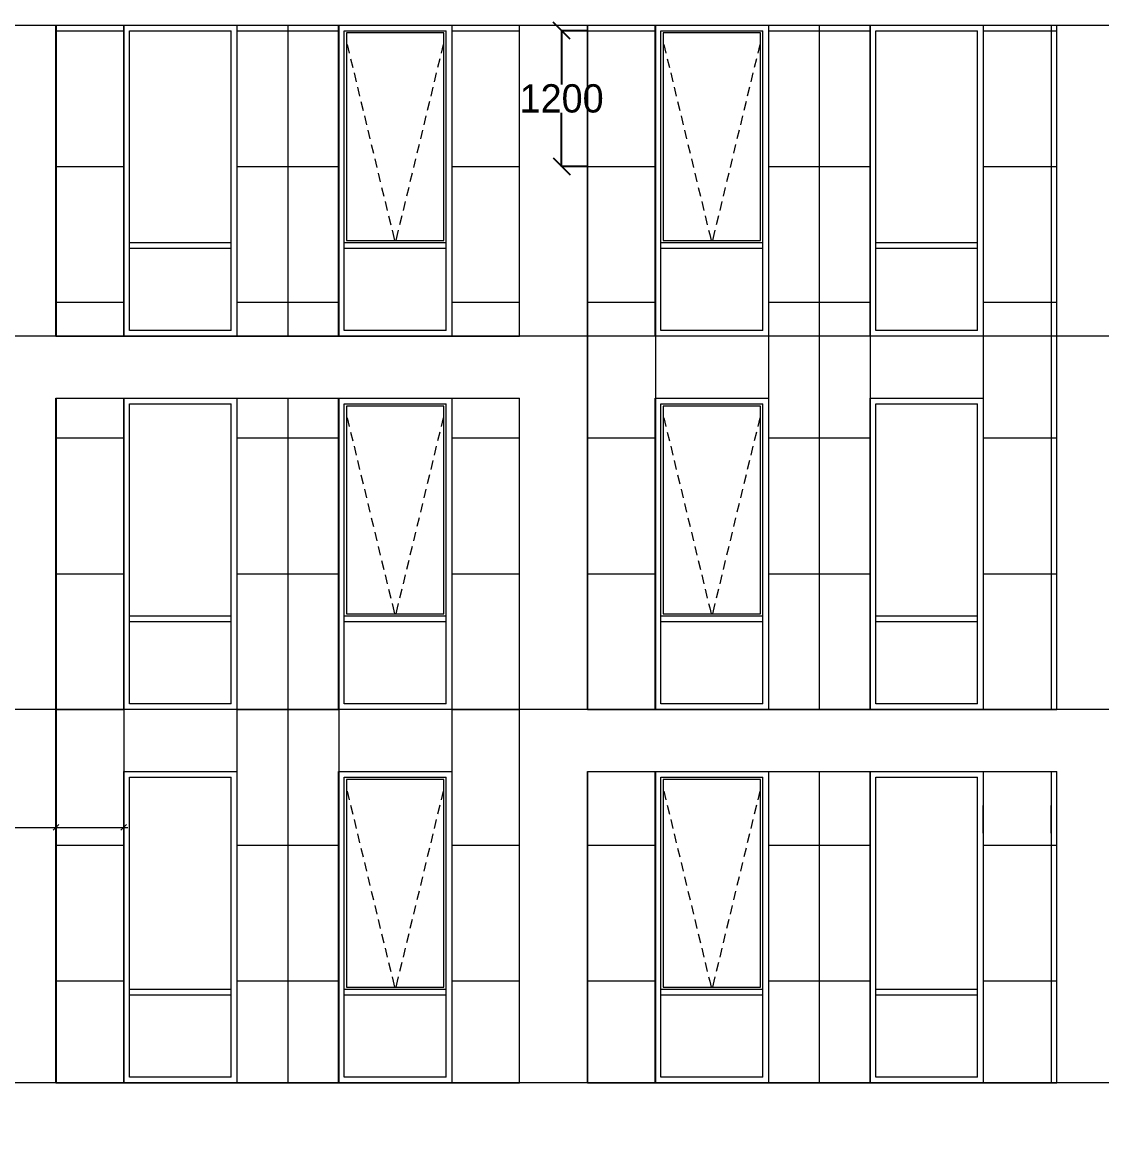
# Model space of a CAD drawing. Header units: millimetres. Extents: x 1499747 to 4230374, y -28481 to 441852.
# Drawn here: x 2516230 to 2525777, y 311170 to 320987 of the extents above; entities that cross this region are included whole.
import ezdxf
from ezdxf.xclip import XClip

# ---------------------------------------------------------------- set-up
doc = ezdxf.new("R2010")
doc.units = ezdxf.units.MM
doc.header["$MEASUREMENT"] = 0
doc.header["$XCLIPFRAME"] = 0
doc.layers.add('0_ANNOT_Dimensions', color=7, linetype='Continuous')
for name, color, linetype, lineweight in [('1 Фасад_42_Витражные окна_Ном._пера__1_Ном._пера__7', 7, 'Continuous', 18), ('1 Фасад_42_Витражные окна_Ном._пера__92_Ном._пера__233', 233, 'Continuous', 18), ('1 Фасад_42_Выступы_Ном._пера__1_Ном._пера__7', 7, 'Continuous', 18), ('1 Фасад_42_Отделка керамика_Ном._пера__1_Ном._пера__7', 7, 'Continuous', 18), ('1 Фасад_42_Сетка кладки_Ном._пера__20_Ном._пера__1', 1, 'Continuous', 18), ('1 Фасад_42_Сетка кладки_Ном._пера__5_Ном._пера__5', 5, 'Continuous', 18), ('1 Фасад_42_Сетка кладки_Ном._пера__62_Ном._пера__253', 252, 'Continuous', 18), ('Кабель 2х6 mm', 150, 'Continuous', 30)]:
    doc.layers.add(name, color=color, linetype=linetype, lineweight=lineweight)
doc.dimstyles.get("Standard").update_dxf_attribs({"dimtxt": 0.18, "dimasz": 0.18, "dimexe": 0.18, "dimexo": 0.0625, "dimgap": 0.09, "dimtad": 0, "dimtih": 1, "dimtoh": 1, "dimdec": 4, "dimzin": 0, "dimdsep": 46, "dimtxsty": 'Standard', "dimcen": 0.09, "dimadec": 0, "dimazin": 0, "dimtfac": 1, "dimtdec": 4, "dimtofl": 0, "dimtmove": 0, "dimatfit": 3, "dimfxl": 1, "dimtolj": 1, "dimtzin": 0, "dimarcsym": 0})

# ---------------------------------------------------------------- blocks, each defined once
blk = doc.blocks.new('Чертеж_5_42', base_point=(1557140.5, 9891.3))
at = {"layer": '1 Фасад_42_Витражные окна_Ном._пера__1_Ном._пера__7', "color": 252, "linetype": 'Continuous', "true_color": 0x939598}
for p, q in [((1510990, 45591.3), (1510990, 45891.3)), ((1510990, 45891.3), (1511440, 45891.3)), ((1511440, 45891.3), (1511890, 45891.3)), ((1511890, 45591.3), (1511890, 45891.3)), ((1512890.2, 45591.3), (1512890.2, 45891.3)), ((1512890.2, 45891.3), (1513340.2, 45891.3)), ((1512910.2, 45871.3), (1512910.2, 44036.3)), ((1513770.2, 45871.3), (1512910.2, 45871.3)), ((1513340.2, 45891.3), (1513790.2, 45891.3)), ((1513770.2, 44036.3), (1513770.2, 45871.3)), ((1513790.2, 45591.3), (1513790.2, 45891.3)), ((1515690.2, 45591.3), (1515690.2, 45891.3)), ((1515690.2, 45891.3), (1516140.2, 45891.3)), ((1515710.2, 45871.3), (1515710.2, 44036.3)), ((1516570.2, 45871.3), (1515710.2, 45871.3)), ((1516140.2, 45891.3), (1516590.2, 45891.3)), ((1516570.2, 44036.3), (1516570.2, 45871.3)), ((1516590.2, 45591.3), (1516590.2, 45891.3)), ((1517590.5, 45591.3), (1517590.5, 45891.3)), ((1517590.5, 45891.3), (1518040.5, 45891.3)), ((1518040.5, 45891.3), (1518490.5, 45891.3)), ((1518490.5, 45591.3), (1518490.5, 45891.3)), ((1510990, 44191.3), (1510990, 45591.3)), ((1511890, 44191.3), (1511890, 45591.3)), ((1512890.2, 44191.3), (1512890.2, 45591.3)), ((1513790.2, 44191.3), (1513790.2, 45591.3)), ((1515690.2, 44191.3), (1515690.2, 45591.3)), ((1516590.2, 44191.3), (1516590.2, 45591.3)), ((1517590.5, 44191.3), (1517590.5, 45591.3)), ((1518490.5, 44191.3), (1518490.5, 45591.3)), ((1510990, 44016.3), (1510990, 44191.3)), ((1511890, 44016.3), (1511890, 44191.3)), ((1512890.2, 44016.3), (1512890.2, 44191.3)), ((1513790.2, 44016.3), (1513790.2, 44191.3)), ((1515690.2, 44016.3), (1515690.2, 44191.3)), ((1516590.2, 44016.3), (1516590.2, 44191.3)), ((1517590.5, 44016.3), (1517590.5, 44191.3)), ((1518490.5, 44016.3), (1518490.5, 44191.3)), ((1510990, 43991.3), (1510990, 44016.3)), ((1511440, 44016.3), (1510990, 44016.3)), ((1510990, 43966.3), (1510990, 43991.3)), ((1511890, 44016.3), (1511440, 44016.3)), ((1511890, 43991.3), (1511890, 44016.3)), ((1511890, 43966.3), (1511890, 43991.3)), ((1512890.2, 43991.3), (1512890.2, 44016.3)), ((1513340.2, 44016.3), (1512890.2, 44016.3)), ((1512890.2, 43966.3), (1512890.2, 43991.3)), ((1512910.2, 44036.3), (1513770.2, 44036.3)), ((1513790.2, 44016.3), (1513340.2, 44016.3)), ((1513790.2, 43991.3), (1513790.2, 44016.3)), ((1513790.2, 43966.3), (1513790.2, 43991.3)), ((1515690.2, 43991.3), (1515690.2, 44016.3)), ((1516140.2, 44016.3), (1515690.2, 44016.3)), ((1515690.2, 43966.3), (1515690.2, 43991.3)), ((1515710.2, 44036.3), (1516570.2, 44036.3)), ((1516590.2, 44016.3), (1516140.2, 44016.3)), ((1516590.2, 43991.3), (1516590.2, 44016.3)), ((1516590.2, 43966.3), (1516590.2, 43991.3)), ((1517590.5, 43991.3), (1517590.5, 44016.3)), ((1518040.5, 44016.3), (1517590.5, 44016.3)), ((1517590.5, 43966.3), (1517590.5, 43991.3)), ((1518490.5, 44016.3), (1518040.5, 44016.3)), ((1518490.5, 43991.3), (1518490.5, 44016.3)), ((1518490.5, 43966.3), (1518490.5, 43991.3)), ((1510990, 43241.3), (1510990, 43966.3)), ((1511440, 43966.3), (1510990, 43966.3)), ((1511890, 43966.3), (1511440, 43966.3)), ((1511890, 43241.3), (1511890, 43966.3)), ((1512890.2, 43241.3), (1512890.2, 43966.3)), ((1513340.2, 43966.3), (1512890.2, 43966.3)), ((1513790.2, 43966.3), (1513340.2, 43966.3)), ((1513790.2, 43241.3), (1513790.2, 43966.3)), ((1515690.2, 43241.3), (1515690.2, 43966.3)), ((1516140.2, 43966.3), (1515690.2, 43966.3)), ((1516590.2, 43966.3), (1516140.2, 43966.3)), ((1516590.2, 43241.3), (1516590.2, 43966.3)), ((1517590.5, 43241.3), (1517590.5, 43966.3)), ((1518040.5, 43966.3), (1517590.5, 43966.3)), ((1518490.5, 43966.3), (1518040.5, 43966.3)), ((1518490.5, 43241.3), (1518490.5, 43966.3)), ((1511440, 43241.3), (1510990, 43241.3)), ((1511890, 43241.3), (1511440, 43241.3)), ((1513340.2, 43241.3), (1512890.2, 43241.3)), ((1513790.2, 43241.3), (1513340.2, 43241.3)), ((1516140.2, 43241.3), (1515690.2, 43241.3)), ((1516590.2, 43241.3), (1516140.2, 43241.3)), ((1518040.5, 43241.3), (1517590.5, 43241.3)), ((1518490.5, 43241.3), (1518040.5, 43241.3)), ((1510990, 42291.3), (1510990, 42591.3)), ((1510990, 42591.3), (1511440, 42591.3)), ((1511440, 42591.3), (1511890, 42591.3)), ((1511890, 42291.3), (1511890, 42591.3)), ((1512890.2, 42291.3), (1512890.2, 42591.3)), ((1512890.2, 42591.3), (1513340.2, 42591.3)), ((1512910.2, 42571.3), (1512910.2, 40736.3)), ((1513770.2, 42571.3), (1512910.2, 42571.3)), ((1513340.2, 42591.3), (1513790.2, 42591.3)), ((1513770.2, 40736.3), (1513770.2, 42571.3)), ((1513790.2, 42291.3), (1513790.2, 42591.3)), ((1515690.2, 42291.3), (1515690.2, 42591.3)), ((1515690.2, 42591.3), (1516140.2, 42591.3)), ((1515710.2, 42571.3), (1515710.2, 40736.3)), ((1516570.2, 42571.3), (1515710.2, 42571.3)), ((1516140.2, 42591.3), (1516590.2, 42591.3)), ((1516570.2, 40736.3), (1516570.2, 42571.3)), ((1516590.2, 42291.3), (1516590.2, 42591.3)), ((1517590.5, 42291.3), (1517590.5, 42591.3)), ((1517590.5, 42591.3), (1518040.5, 42591.3)), ((1518040.5, 42591.3), (1518490.5, 42591.3)), ((1518490.5, 42291.3), (1518490.5, 42591.3)), ((1510990, 40891.3), (1510990, 42291.3)), ((1511890, 40891.3), (1511890, 42291.3)), ((1512890.2, 40891.3), (1512890.2, 42291.3)), ((1513790.2, 40891.3), (1513790.2, 42291.3)), ((1515690.2, 40891.3), (1515690.2, 42291.3)), ((1516590.2, 40891.3), (1516590.2, 42291.3)), ((1517590.5, 40891.3), (1517590.5, 42291.3)), ((1518490.5, 40891.3), (1518490.5, 42291.3)), ((1510990, 40716.3), (1510990, 40891.3)), ((1511890, 40716.3), (1511890, 40891.3)), ((1512890.2, 40716.3), (1512890.2, 40891.3)), ((1513790.2, 40716.3), (1513790.2, 40891.3)), ((1515690.2, 40716.3), (1515690.2, 40891.3)), ((1516590.2, 40716.3), (1516590.2, 40891.3)), ((1517590.5, 40716.3), (1517590.5, 40891.3)), ((1518490.5, 40716.3), (1518490.5, 40891.3)), ((1510990, 40691.3), (1510990, 40716.3)), ((1511440, 40716.3), (1510990, 40716.3)), ((1510990, 40666.3), (1510990, 40691.3)), ((1510990, 39941.3), (1510990, 40666.3)), ((1511440, 40666.3), (1510990, 40666.3)), ((1511890, 40716.3), (1511440, 40716.3)), ((1511890, 40666.3), (1511440, 40666.3)), ((1511890, 40691.3), (1511890, 40716.3)), ((1511890, 40666.3), (1511890, 40691.3)), ((1511890, 39941.3), (1511890, 40666.3)), ((1512890.2, 40691.3), (1512890.2, 40716.3)), ((1513340.2, 40716.3), (1512890.2, 40716.3)), ((1512890.2, 40666.3), (1512890.2, 40691.3)), ((1512890.2, 39941.3), (1512890.2, 40666.3)), ((1513340.2, 40666.3), (1512890.2, 40666.3)), ((1512910.2, 40736.3), (1513770.2, 40736.3)), ((1513790.2, 40716.3), (1513340.2, 40716.3)), ((1513790.2, 40666.3), (1513340.2, 40666.3)), ((1513790.2, 40691.3), (1513790.2, 40716.3)), ((1513790.2, 40666.3), (1513790.2, 40691.3)), ((1513790.2, 39941.3), (1513790.2, 40666.3)), ((1515690.2, 40691.3), (1515690.2, 40716.3)), ((1516140.2, 40716.3), (1515690.2, 40716.3)), ((1515690.2, 40666.3), (1515690.2, 40691.3)), ((1515690.2, 39941.3), (1515690.2, 40666.3)), ((1516140.2, 40666.3), (1515690.2, 40666.3)), ((1515710.2, 40736.3), (1516570.2, 40736.3)), ((1516590.2, 40716.3), (1516140.2, 40716.3)), ((1516590.2, 40666.3), (1516140.2, 40666.3)), ((1516590.2, 40691.3), (1516590.2, 40716.3)), ((1516590.2, 40666.3), (1516590.2, 40691.3)), ((1516590.2, 39941.3), (1516590.2, 40666.3)), ((1517590.5, 40691.3), (1517590.5, 40716.3)), ((1518040.5, 40716.3), (1517590.5, 40716.3)), ((1517590.5, 40666.3), (1517590.5, 40691.3)), ((1517590.5, 39941.3), (1517590.5, 40666.3)), ((1518040.5, 40666.3), (1517590.5, 40666.3)), ((1518490.5, 40716.3), (1518040.5, 40716.3)), ((1518490.5, 40666.3), (1518040.5, 40666.3)), ((1518490.5, 40691.3), (1518490.5, 40716.3)), ((1518490.5, 40666.3), (1518490.5, 40691.3)), ((1518490.5, 39941.3), (1518490.5, 40666.3)), ((1511440, 39941.3), (1510990, 39941.3)), ((1511890, 39941.3), (1511440, 39941.3)), ((1513340.2, 39941.3), (1512890.2, 39941.3)), ((1513790.2, 39941.3), (1513340.2, 39941.3)), ((1516140.2, 39941.3), (1515690.2, 39941.3)), ((1516590.2, 39941.3), (1516140.2, 39941.3)), ((1518040.5, 39941.3), (1517590.5, 39941.3)), ((1518490.5, 39941.3), (1518040.5, 39941.3)), ((1510990, 38991.3), (1510990, 39291.3)), ((1510990, 39291.3), (1511440, 39291.3)), ((1511440, 39291.3), (1511890, 39291.3)), ((1511890, 38991.3), (1511890, 39291.3)), ((1512890.2, 38991.3), (1512890.2, 39291.3)), ((1512890.2, 39291.3), (1513340.2, 39291.3)), ((1512910.2, 39271.3), (1512910.2, 37436.3)), ((1513770.2, 39271.3), (1512910.2, 39271.3)), ((1513340.2, 39291.3), (1513790.2, 39291.3)), ((1513770.2, 37436.3), (1513770.2, 39271.3)), ((1513790.2, 38991.3), (1513790.2, 39291.3)), ((1515690.2, 38991.3), (1515690.2, 39291.3)), ((1515690.2, 39291.3), (1516140.2, 39291.3)), ((1515710.2, 39271.3), (1515710.2, 37436.3)), ((1516570.2, 39271.3), (1515710.2, 39271.3)), ((1516140.2, 39291.3), (1516590.2, 39291.3)), ((1516570.2, 37436.3), (1516570.2, 39271.3)), ((1516590.2, 38991.3), (1516590.2, 39291.3)), ((1517590.5, 38991.3), (1517590.5, 39291.3)), ((1517590.5, 39291.3), (1518040.5, 39291.3)), ((1518040.5, 39291.3), (1518490.5, 39291.3)), ((1518490.5, 38991.3), (1518490.5, 39291.3)), ((1510990, 37591.3), (1510990, 38991.3)), ((1511890, 37591.3), (1511890, 38991.3)), ((1512890.2, 37591.3), (1512890.2, 38991.3)), ((1513790.2, 37591.3), (1513790.2, 38991.3)), ((1515690.2, 37591.3), (1515690.2, 38991.3)), ((1516590.2, 37591.3), (1516590.2, 38991.3)), ((1517590.5, 37591.3), (1517590.5, 38991.3)), ((1518490.5, 37591.3), (1518490.5, 38991.3)), ((1510990, 37416.3), (1510990, 37591.3)), ((1511890, 37416.3), (1511890, 37591.3)), ((1512890.2, 37416.3), (1512890.2, 37591.3)), ((1513790.2, 37416.3), (1513790.2, 37591.3)), ((1515690.2, 37416.3), (1515690.2, 37591.3)), ((1516590.2, 37416.3), (1516590.2, 37591.3)), ((1517590.5, 37416.3), (1517590.5, 37591.3)), ((1518490.5, 37416.3), (1518490.5, 37591.3)), ((1510990, 37391.3), (1510990, 37416.3)), ((1511440, 37416.3), (1510990, 37416.3)), ((1511890, 37416.3), (1511440, 37416.3)), ((1511890, 37391.3), (1511890, 37416.3)), ((1512890.2, 37391.3), (1512890.2, 37416.3)), ((1513340.2, 37416.3), (1512890.2, 37416.3)), ((1512910.2, 37436.3), (1513770.2, 37436.3)), ((1513790.2, 37416.3), (1513340.2, 37416.3)), ((1513790.2, 37391.3), (1513790.2, 37416.3)), ((1515690.2, 37391.3), (1515690.2, 37416.3)), ((1516140.2, 37416.3), (1515690.2, 37416.3)), ((1515710.2, 37436.3), (1516570.2, 37436.3)), ((1516590.2, 37416.3), (1516140.2, 37416.3)), ((1516590.2, 37391.3), (1516590.2, 37416.3)), ((1517590.5, 37391.3), (1517590.5, 37416.3)), ((1518040.5, 37416.3), (1517590.5, 37416.3)), ((1518490.5, 37416.3), (1518040.5, 37416.3)), ((1518490.5, 37391.3), (1518490.5, 37416.3)), ((1510990, 37366.3), (1510990, 37391.3)), ((1510990, 36641.3), (1510990, 37366.3)), ((1511440, 37366.3), (1510990, 37366.3)), ((1511890, 37366.3), (1511440, 37366.3)), ((1511890, 37366.3), (1511890, 37391.3)), ((1511890, 36641.3), (1511890, 37366.3)), ((1512890.2, 37366.3), (1512890.2, 37391.3)), ((1512890.2, 36641.3), (1512890.2, 37366.3)), ((1513340.2, 37366.3), (1512890.2, 37366.3)), ((1513790.2, 37366.3), (1513340.2, 37366.3)), ((1513790.2, 37366.3), (1513790.2, 37391.3)), ((1513790.2, 36641.3), (1513790.2, 37366.3)), ((1515690.2, 37366.3), (1515690.2, 37391.3)), ((1515690.2, 36641.3), (1515690.2, 37366.3)), ((1516140.2, 37366.3), (1515690.2, 37366.3)), ((1516590.2, 37366.3), (1516140.2, 37366.3)), ((1516590.2, 37366.3), (1516590.2, 37391.3)), ((1516590.2, 36641.3), (1516590.2, 37366.3)), ((1517590.5, 37366.3), (1517590.5, 37391.3)), ((1517590.5, 36641.3), (1517590.5, 37366.3)), ((1518040.5, 37366.3), (1517590.5, 37366.3)), ((1518490.5, 37366.3), (1518040.5, 37366.3)), ((1518490.5, 37366.3), (1518490.5, 37391.3)), ((1518490.5, 36641.3), (1518490.5, 37366.3)), ((1511440, 36641.3), (1510990, 36641.3)), ((1511890, 36641.3), (1511440, 36641.3)), ((1513340.2, 36641.3), (1512890.2, 36641.3)), ((1513790.2, 36641.3), (1513340.2, 36641.3)), ((1516140.2, 36641.3), (1515690.2, 36641.3)), ((1516590.2, 36641.3), (1516140.2, 36641.3)), ((1518040.5, 36641.3), (1517590.5, 36641.3)), ((1518490.5, 36641.3), (1518040.5, 36641.3))]:
    blk.add_line(p, q, dxfattribs=at)
at = {"layer": '1 Фасад_42_Витражные окна_Ном._пера__92_Ном._пера__233', "color": 252, "linetype": 'Continuous', "true_color": 0x939598}
for p, q in [((1512915.7, 45769.9), (1512934.5, 45692.1)), ((1513764.7, 45769.9), (1513746, 45692.1)), ((1515715.7, 45769.9), (1515734.4, 45692.1)), ((1516564.7, 45769.9), (1516545.9, 45692.1)), ((1512946.2, 45643.5), (1512965, 45565.8)), ((1513734.2, 45643.5), (1513715.5, 45565.8)), ((1515746.2, 45643.5), (1515764.9, 45565.8)), ((1516534.2, 45643.5), (1516515.4, 45565.8)), ((1512976.8, 45517.2), (1512995.5, 45439.4)), ((1513703.7, 45517.2), (1513685, 45439.4)), ((1515776.7, 45517.2), (1515795.4, 45439.4)), ((1516503.7, 45517.2), (1516484.9, 45439.4)), ((1513007.3, 45390.8), (1513026, 45313)), ((1513673.2, 45390.8), (1513654.5, 45313)), ((1515807.2, 45390.8), (1515826, 45313)), ((1516473.2, 45390.8), (1516454.4, 45313)), ((1513037.8, 45264.4), (1513056.5, 45186.7)), ((1513642.7, 45264.4), (1513624, 45186.7)), ((1515837.7, 45264.4), (1515856.5, 45186.7)), ((1516442.7, 45264.4), (1516423.9, 45186.7)), ((1513068.3, 45138), (1513087, 45060.3)), ((1513612.2, 45138), (1513593.5, 45060.3)), ((1515868.2, 45138), (1515887, 45060.3)), ((1516412.1, 45138), (1516393.4, 45060.3)), ((1513098.8, 45011.7), (1513117.5, 44933.9)), ((1513581.7, 45011.7), (1513562.9, 44933.9)), ((1515898.7, 45011.7), (1515917.5, 44933.9)), ((1516381.6, 45011.7), (1516362.9, 44933.9)), ((1513129.3, 44885.3), (1513148, 44807.5)), ((1513551.2, 44885.3), (1513532.4, 44807.5)), ((1515929.2, 44885.3), (1515948, 44807.5)), ((1516351.1, 44885.3), (1516332.4, 44807.5)), ((1513159.8, 44758.9), (1513178.5, 44681.2)), ((1513520.7, 44758.9), (1513501.9, 44681.2)), ((1515959.7, 44758.9), (1515978.5, 44681.2)), ((1516320.6, 44758.9), (1516301.9, 44681.2)), ((1513190.3, 44632.6), (1513209, 44554.8)), ((1513490.2, 44632.6), (1513471.4, 44554.8)), ((1515990.2, 44632.6), (1516009, 44554.8)), ((1516290.1, 44632.6), (1516271.4, 44554.8)), ((1513220.8, 44506.2), (1513239.6, 44428.4)), ((1513459.7, 44506.2), (1513440.9, 44428.4)), ((1516020.7, 44506.2), (1516039.5, 44428.4)), ((1516259.6, 44506.2), (1516240.9, 44428.4)), ((1513251.3, 44379.8), (1513270.1, 44302.1)), ((1513429.2, 44379.8), (1513410.4, 44302.1)), ((1516051.2, 44379.8), (1516070, 44302.1)), ((1516229.1, 44379.8), (1516210.4, 44302.1)), ((1513281.8, 44253.5), (1513300.6, 44175.7)), ((1513398.7, 44253.5), (1513379.9, 44175.7)), ((1516081.7, 44253.5), (1516100.5, 44175.7)), ((1516198.6, 44253.5), (1516179.9, 44175.7)), ((1513312.3, 44127.1), (1513321.5, 44089)), ((1513321.5, 44089), (1513334.2, 44036.3)), ((1513359, 44089), (1513346.3, 44036.3)), ((1513368.2, 44127.1), (1513359, 44089)), ((1516112.2, 44127.1), (1516121.4, 44089)), ((1516121.4, 44089), (1516134.1, 44036.3)), ((1516158.9, 44089), (1516146.2, 44036.3)), ((1516168.1, 44127.1), (1516158.9, 44089)), ((1512915.7, 42469.9), (1512934.5, 42392.1)), ((1513764.7, 42469.9), (1513746, 42392.1)), ((1515715.7, 42469.9), (1515734.4, 42392.1)), ((1516564.7, 42469.9), (1516545.9, 42392.1)), ((1512946.2, 42343.5), (1512965, 42265.8)), ((1513734.2, 42343.5), (1513715.5, 42265.8)), ((1515746.2, 42343.5), (1515764.9, 42265.8)), ((1516534.2, 42343.5), (1516515.4, 42265.8)), ((1512976.8, 42217.2), (1512995.5, 42139.4)), ((1513703.7, 42217.2), (1513685, 42139.4)), ((1515776.7, 42217.2), (1515795.4, 42139.4)), ((1516503.7, 42217.2), (1516484.9, 42139.4)), ((1513007.3, 42090.8), (1513026, 42013)), ((1513673.2, 42090.8), (1513654.5, 42013)), ((1515807.2, 42090.8), (1515826, 42013)), ((1516473.2, 42090.8), (1516454.4, 42013)), ((1513037.8, 41964.4), (1513056.5, 41886.7)), ((1513642.7, 41964.4), (1513624, 41886.7)), ((1515837.7, 41964.4), (1515856.5, 41886.7)), ((1516442.7, 41964.4), (1516423.9, 41886.7)), ((1513068.3, 41838), (1513087, 41760.3)), ((1513612.2, 41838), (1513593.5, 41760.3)), ((1515868.2, 41838), (1515887, 41760.3)), ((1516412.1, 41838), (1516393.4, 41760.3)), ((1513098.8, 41711.7), (1513117.5, 41633.9)), ((1513581.7, 41711.7), (1513562.9, 41633.9)), ((1515898.7, 41711.7), (1515917.5, 41633.9)), ((1516381.6, 41711.7), (1516362.9, 41633.9)), ((1513129.3, 41585.3), (1513148, 41507.5)), ((1513551.2, 41585.3), (1513532.4, 41507.5)), ((1515929.2, 41585.3), (1515948, 41507.5)), ((1516351.1, 41585.3), (1516332.4, 41507.5)), ((1513159.8, 41458.9), (1513178.5, 41381.2)), ((1513520.7, 41458.9), (1513501.9, 41381.2)), ((1515959.7, 41458.9), (1515978.5, 41381.2)), ((1516320.6, 41458.9), (1516301.9, 41381.2)), ((1513190.3, 41332.6), (1513209, 41254.8)), ((1513490.2, 41332.6), (1513471.4, 41254.8)), ((1515990.2, 41332.6), (1516009, 41254.8)), ((1516290.1, 41332.6), (1516271.4, 41254.8)), ((1513220.8, 41206.2), (1513239.6, 41128.4)), ((1513459.7, 41206.2), (1513440.9, 41128.4)), ((1516020.7, 41206.2), (1516039.5, 41128.4)), ((1516259.6, 41206.2), (1516240.9, 41128.4)), ((1513251.3, 41079.8), (1513270.1, 41002.1)), ((1513429.2, 41079.8), (1513410.4, 41002.1)), ((1516051.2, 41079.8), (1516070, 41002.1)), ((1516229.1, 41079.8), (1516210.4, 41002.1)), ((1513281.8, 40953.5), (1513300.6, 40875.7)), ((1513398.7, 40953.5), (1513379.9, 40875.7)), ((1516081.7, 40953.5), (1516100.5, 40875.7)), ((1516198.6, 40953.5), (1516179.9, 40875.7)), ((1513312.3, 40827.1), (1513321.5, 40789)), ((1513321.5, 40789), (1513334.2, 40736.3)), ((1513359, 40789), (1513346.3, 40736.3)), ((1513368.2, 40827.1), (1513359, 40789)), ((1516112.2, 40827.1), (1516121.4, 40789)), ((1516121.4, 40789), (1516134.1, 40736.3)), ((1516158.9, 40789), (1516146.2, 40736.3)), ((1516168.1, 40827.1), (1516158.9, 40789)), ((1512915.7, 39169.9), (1512934.5, 39092.1)), ((1513764.7, 39169.9), (1513746, 39092.1)), ((1515715.7, 39169.9), (1515734.4, 39092.1)), ((1516564.7, 39169.9), (1516545.9, 39092.1)), ((1512946.2, 39043.5), (1512965, 38965.8)), ((1513734.2, 39043.5), (1513715.5, 38965.8)), ((1515746.2, 39043.5), (1515764.9, 38965.8)), ((1516534.2, 39043.5), (1516515.4, 38965.8)), ((1512976.8, 38917.2), (1512995.5, 38839.4)), ((1513703.7, 38917.2), (1513685, 38839.4)), ((1515776.7, 38917.2), (1515795.4, 38839.4)), ((1516503.7, 38917.2), (1516484.9, 38839.4)), ((1513007.3, 38790.8), (1513026, 38713)), ((1513673.2, 38790.8), (1513654.5, 38713)), ((1515807.2, 38790.8), (1515826, 38713)), ((1516473.2, 38790.8), (1516454.4, 38713)), ((1513037.8, 38664.4), (1513056.5, 38586.7)), ((1513642.7, 38664.4), (1513624, 38586.7)), ((1515837.7, 38664.4), (1515856.5, 38586.7)), ((1516442.7, 38664.4), (1516423.9, 38586.7)), ((1513068.3, 38538), (1513087, 38460.3)), ((1513612.2, 38538), (1513593.5, 38460.3)), ((1515868.2, 38538), (1515887, 38460.3)), ((1516412.1, 38538), (1516393.4, 38460.3)), ((1513098.8, 38411.7), (1513117.5, 38333.9)), ((1513581.7, 38411.7), (1513562.9, 38333.9)), ((1515898.7, 38411.7), (1515917.5, 38333.9)), ((1516381.6, 38411.7), (1516362.9, 38333.9)), ((1513129.3, 38285.3), (1513148, 38207.5)), ((1513551.2, 38285.3), (1513532.4, 38207.5)), ((1515929.2, 38285.3), (1515948, 38207.5)), ((1516351.1, 38285.3), (1516332.4, 38207.5)), ((1513159.8, 38158.9), (1513178.5, 38081.2)), ((1513520.7, 38158.9), (1513501.9, 38081.2)), ((1515959.7, 38158.9), (1515978.5, 38081.2)), ((1516320.6, 38158.9), (1516301.9, 38081.2)), ((1513190.3, 38032.6), (1513209, 37954.8)), ((1513490.2, 38032.6), (1513471.4, 37954.8)), ((1515990.2, 38032.6), (1516009, 37954.8)), ((1516290.1, 38032.6), (1516271.4, 37954.8)), ((1513220.8, 37906.2), (1513239.6, 37828.4)), ((1513459.7, 37906.2), (1513440.9, 37828.4)), ((1516020.7, 37906.2), (1516039.5, 37828.4)), ((1516259.6, 37906.2), (1516240.9, 37828.4)), ((1513251.3, 37779.8), (1513270.1, 37702.1)), ((1513429.2, 37779.8), (1513410.4, 37702.1)), ((1516051.2, 37779.8), (1516070, 37702.1)), ((1516229.1, 37779.8), (1516210.4, 37702.1)), ((1513281.8, 37653.5), (1513300.6, 37575.7)), ((1513398.7, 37653.5), (1513379.9, 37575.7)), ((1516081.7, 37653.5), (1516100.5, 37575.7)), ((1516198.6, 37653.5), (1516179.9, 37575.7)), ((1513312.3, 37527.1), (1513321.5, 37489)), ((1513368.2, 37527.1), (1513359, 37489)), ((1516112.2, 37527.1), (1516121.4, 37489)), ((1516168.1, 37527.1), (1516158.9, 37489)), ((1513321.5, 37489), (1513334.2, 37436.3)), ((1513359, 37489), (1513346.3, 37436.3)), ((1516121.4, 37489), (1516134.1, 37436.3)), ((1516158.9, 37489), (1516146.2, 37436.3))]:
    blk.add_line(p, q, dxfattribs=at)
at = {"layer": '1 Фасад_42_Выступы_Ном._пера__1_Ном._пера__7', "color": 252, "linetype": 'Continuous', "true_color": 0x939598}
for p, q in [((1510340.8, 45941.3), (1514440.6, 45941.3)), ((1510340.8, 43191.3), (1510340.8, 45941.3)), ((1514440.6, 43191.3), (1514440.6, 45941.3)), ((1515040.6, 39891.3), (1515040.6, 45941.3)), ((1515040.6, 45941.3), (1519189.9, 45941.3)), ((1519189.9, 39891.3), (1519189.9, 45941.3)), ((1510340.8, 43191.3), (1514440.6, 43191.3)), ((1510340.8, 36591.3), (1510340.8, 42641.3)), ((1510340.8, 42641.3), (1514440.6, 42641.3)), ((1514440.6, 36591.3), (1514440.6, 42641.3)), ((1515040.6, 39891.3), (1519189.9, 39891.3)), ((1515040.6, 36591.3), (1515040.6, 39341.3)), ((1515040.6, 39341.3), (1519189.9, 39341.3)), ((1519189.9, 36591.3), (1519189.9, 39341.3)), ((1510340.8, 36591.3), (1514440.6, 36591.3)), ((1515040.6, 36591.3), (1519189.9, 36591.3))]:
    blk.add_line(p, q, dxfattribs=at)
at = {"layer": '1 Фасад_42_Отделка керамика_Ном._пера__1_Ном._пера__7', "color": 252, "linetype": 'Continuous', "true_color": 0x939598}
for p, q in [((1510940, 43191.3), (1510940, 45941.3)), ((1511940, 45941.3), (1511940, 43191.3)), ((1512840.2, 43191.3), (1512840.2, 45941.3)), ((1515640.2, 43191.3), (1515640.2, 45941.3)), ((1516640.2, 45941.3), (1516640.2, 43191.3)), ((1517540.5, 43191.3), (1517540.5, 45941.3)), ((1518540.5, 45941.3), (1518540.5, 43191.3)), ((1516640.2, 43191.3), (1515640.2, 43191.3)), ((1518540.5, 43191.3), (1517540.5, 43191.3)), ((1510940, 39891.3), (1510940, 42641.3)), ((1511940, 42641.3), (1511940, 39891.3)), ((1512840.2, 39891.3), (1512840.2, 42641.3)), ((1515640.2, 39891.3), (1515640.2, 42641.3)), ((1515640.2, 42641.3), (1516640.2, 42641.3)), ((1516640.2, 42641.3), (1516640.2, 39891.3)), ((1517540.5, 39891.3), (1517540.5, 42641.3)), ((1517540.5, 42641.3), (1518540.5, 42641.3)), ((1518540.5, 42641.3), (1518540.5, 39891.3)), ((1511940, 39891.3), (1510940, 39891.3)), ((1513840.2, 39891.3), (1512840.2, 39891.3)), ((1510940, 36591.3), (1510940, 39341.3)), ((1510940, 39341.3), (1511940, 39341.3)), ((1511940, 39341.3), (1511940, 36591.3)), ((1512840.2, 36591.3), (1512840.2, 39341.3)), ((1512840.2, 39341.3), (1513840.2, 39341.3)), ((1515640.2, 36591.3), (1515640.2, 39341.3)), ((1516640.2, 39341.3), (1516640.2, 36591.3)), ((1517540.5, 36591.3), (1517540.5, 39341.3)), ((1518540.5, 39341.3), (1518540.5, 36591.3))]:
    blk.add_line(p, q, dxfattribs=at)
at = {"layer": '1 Фасад_42_Сетка кладки_Ном._пера__20_Ном._пера__1', "color": 252, "linetype": 'Continuous', "true_color": 0x939598}
for p, q in [((1510341.1, 38800.8), (1510341.1, 39013.5)), ((1510341.1, 38800.8), (1510341.1, 39013.5)), ((1510940, 38800.8), (1510940, 39041.3)), ((1518540.5, 38797.8), (1518540.5, 39041.3)), ((1519141.1, 38797.8), (1519141.1, 39041.3)), ((1519141.1, 38797.8), (1519141.1, 39041.3)), ((1519189.9, 38797.8), (1519189.9, 39041.3)), ((1519189.9, 38797.8), (1519189.9, 39041.3)), ((1509740.8, 38847.7), (1510341.1, 38847.7)), ((1510366.1, 38872.7), (1510316.1, 38822.7)), ((1510366.1, 38872.7), (1510316.1, 38822.7)), ((1510341.1, 38847.7), (1510940, 38847.7)), ((1510915, 38822.7), (1510965, 38872.7)), ((1510940, 38847.7), (1510977.5, 38847.7))]:
    blk.add_line(p, q, dxfattribs=at)
at = {"layer": '1 Фасад_42_Сетка кладки_Ном._пера__5_Ном._пера__5', "color": 252, "linetype": 'Continuous', "true_color": 0x939598}
for p, q in [((1529845, 43191.3), (1498778.5, 43191.3)), ((1529845, 43191.3), (1498778.5, 43191.3)), ((1529845, 39891.3), (1498778.5, 39891.3)), ((1529845, 39891.3), (1498778.5, 39891.3)), ((1529845, 36591.3), (1498778.5, 36591.3)), ((1529845, 36591.3), (1498778.5, 36591.3))]:
    blk.add_line(p, q, dxfattribs=at)
at = {"layer": '1 Фасад_42_Сетка кладки_Ном._пера__62_Ном._пера__253', "color": 252, "linetype": 'Continuous', "true_color": 0x939598}
for p, q in [((1510340.8, 45890.8), (1510940, 45890.8)), ((1510341.1, 45941.3), (1510341.1, 43191.3)), ((1510940, 45890.8), (1510941.1, 45890.8)), ((1510941.1, 45941.3), (1510941.1, 43191.3)), ((1511940.5, 45941.3), (1511940.5, 43191.3)), ((1511940.5, 45891), (1512840.2, 45891)), ((1512390.6, 45941.3), (1512390.6, 43191.3)), ((1512840.8, 45941.3), (1512840.8, 43191.3)), ((1513840.2, 45941.3), (1513840.2, 43191.3)), ((1513840.2, 45891), (1514440.6, 45891)), ((1515040.6, 45891), (1515640.2, 45891)), ((1515040.9, 45941.3), (1515040.9, 39891.3)), ((1515640.9, 45941.3), (1515640.9, 43191.3)), ((1516640.3, 45941.3), (1516640.3, 39891.3)), ((1516640.3, 45891), (1517540, 45891)), ((1517090.8, 45941.3), (1517090.8, 39891.3)), ((1517541.1, 45941.3), (1517541.1, 43191.3)), ((1518540.5, 45941.3), (1518540.5, 43191.3)), ((1518540.5, 45891), (1519189.9, 45891)), ((1519141.1, 45941.3), (1519141.1, 39891.3)), ((1510340.8, 44690.8), (1510940, 44690.8)), ((1510940, 44690.8), (1510941.1, 44690.8)), ((1511940.5, 44691), (1512840.2, 44691)), ((1513840.2, 44691), (1514440.6, 44691)), ((1515040.6, 44691), (1515640.2, 44691)), ((1516640.3, 44691), (1517540, 44691)), ((1518540.5, 44691), (1519189.9, 44691)), ((1510340.8, 43490.8), (1510940, 43490.8)), ((1510940, 43490.8), (1510941.1, 43490.8)), ((1511940.5, 43491), (1512840.2, 43491)), ((1513840.2, 43491), (1514440.6, 43491)), ((1515040.6, 43491), (1515640.2, 43491)), ((1516640.3, 43491), (1517540, 43491)), ((1518540.5, 43491), (1519189.9, 43491)), ((1515640.9, 43191.3), (1515640.9, 42641.3)), ((1517541.1, 43191.3), (1517541.1, 42641.3)), ((1518540.5, 43191.3), (1518540.5, 42641.3)), ((1510341.1, 42641.3), (1510341.1, 36591.3)), ((1510941.1, 42641.3), (1510941.1, 39891.3)), ((1511940.5, 42641.3), (1511940.5, 36591.3)), ((1512390.6, 42641.3), (1512390.6, 36591.3)), ((1512840.8, 42641.3), (1512840.8, 39891.3)), ((1513840.2, 42641.3), (1513840.2, 39891.3)), ((1515640.9, 42641.3), (1515640.9, 39891.3)), ((1517541.1, 42641.3), (1517541.1, 39891.3)), ((1518540.5, 42641.3), (1518540.5, 39891.3)), ((1510340.8, 42290.8), (1510940, 42290.8)), ((1510940, 42290.8), (1510941.1, 42290.8)), ((1511940.5, 42291), (1512840.2, 42291)), ((1513840.2, 42291), (1514440.6, 42291)), ((1515040.6, 42291), (1515640.2, 42291)), ((1516640.3, 42291), (1517540, 42291)), ((1518540.5, 42291), (1519189.9, 42291)), ((1510340.8, 41090.8), (1510940, 41090.8)), ((1510940, 41090.8), (1510941.1, 41090.8)), ((1511940.5, 41091), (1512840.2, 41091)), ((1513840.2, 41091), (1514440.6, 41091)), ((1515040.6, 41091), (1515640.2, 41091)), ((1516640.3, 41091), (1517540, 41091)), ((1518540.5, 41091), (1519189.9, 41091)), ((1510340.8, 39890.8), (1510941.1, 39890.8)), ((1510941.1, 39891.3), (1510941.1, 39341.3)), ((1511940.5, 39891), (1512840.2, 39891)), ((1512840.8, 39891.3), (1512840.8, 39341.3)), ((1513840.2, 39891.3), (1513840.2, 39341.3)), ((1513840.2, 39891), (1514440.6, 39891)), ((1510941.1, 39341.3), (1510941.1, 36591.3)), ((1512840.8, 39341.3), (1512840.8, 36591.3)), ((1513840.2, 39341.3), (1513840.2, 36591.3)), ((1515040.9, 39341.3), (1515040.9, 36591.3)), ((1515640.9, 39341.3), (1515640.9, 36591.3)), ((1516640.3, 39341.3), (1516640.3, 36591.3)), ((1517090.8, 39341.3), (1517090.8, 36591.3)), ((1517541.1, 39341.3), (1517541.1, 36591.3)), ((1518540.5, 39341.3), (1518540.5, 36591.3)), ((1519141.1, 39341.3), (1519141.1, 36591.3)), ((1510340.8, 38690.8), (1510940, 38690.8)), ((1510940, 38690.8), (1510941.1, 38690.8)), ((1511940.5, 38691), (1512840.2, 38691)), ((1513840.2, 38691), (1514440.6, 38691)), ((1515040.6, 38691), (1515640.2, 38691)), ((1516640.3, 38691), (1517540, 38691)), ((1518540.5, 38691), (1519189.9, 38691)), ((1510340.8, 37490.8), (1510940, 37490.8)), ((1510940, 37490.8), (1510941.1, 37490.8)), ((1511940.5, 37491), (1512840.2, 37491)), ((1513840.2, 37491), (1514440.6, 37491)), ((1515040.6, 37491), (1515640.2, 37491)), ((1516640.3, 37491), (1517540, 37491)), ((1518540.5, 37491), (1519189.9, 37491))]:
    blk.add_line(p, q, dxfattribs=at)
blk = doc.blocks.new('_Oblique')
at = {"color": 0, "linetype": 'ByBlock', "lineweight": -2}
blk.add_line((-0.5, -0.5), (0.5, 0.5), dxfattribs=at)
blk = doc.blocks.new('*D297')
at = {"layer": '0_ANNOT_Dimensions', "color": 0, "lineweight": -2, "transparency": 16777216}
for p, q in [((2521228.8, 320912.1), (2521000.2, 320912.1)), ((2521000.4, 320912.1), (2521000.4, 320437.2)), ((2521000.4, 319712.1), (2521000.4, 320187)), ((2521229.1, 319712.1), (2521000.2, 319712.1))]:
    blk.add_line(p, q, dxfattribs=at)
at = {"layer": 'Defpoints', "color": 0, "lineweight": 30, "transparency": 16777216}
for p in [(2521228.8, 320912.1), (2521000.4, 319712.1), (2521229.1, 319712.1)]:
    blk.add_point(p, dxfattribs=at)
at = {"layer": '0_ANNOT_Dimensions', "color": 0, "lineweight": -2, "transparency": 16777216, "xscale": 150, "yscale": 150, "zscale": 150}
for p, rotation in [((2521000.4, 320912.1), 90), ((2521000.4, 319712.1), 270)]:
    blk.add_blockref('_Oblique', p, dxfattribs=dict(at, rotation=rotation))
at = {"layer": '0_ANNOT_Dimensions', "color": 0, "lineweight": 25, "transparency": 16777216, "insert": (2521000.4, 320312.1), "char_height": 250, "attachment_point": 5}
blk.add_mtext('\\A1;1200', dxfattribs=at)

msp = doc.modelspace()

# ---------------------------------------------------------------- block references
at = {"layer": 'Кабель 2х6 mm', "lineweight": 35}
ref = msp.add_blockref('Чертеж_5_42', (2563328.67685, 284912.32313), dxfattribs=at)
XClip(ref).set_block_clipping_path([(1496000, -1299.0576434789), (1580000, 60181.6414690267)])

# ---------------------------------------------------------------- next in the draw order: linework, layer by layer
at = {"layer": 'Кабель 2х6 mm', "color": 18, "lineweight": 20, "true_color": 0x000000}
msp.add_lwpolyline([(2511678.67483, 320962.32313), (2534828.67685, 320962.32313), (2534828.67685, 295112.32313), (2511678.67483, 295112.32313)], close=True, dxfattribs=at)

# ---------------------------------------------------------------- next in the draw order: dimensions: what is measured, and where the dimension line sits
at = {"layer": '0_ANNOT_Dimensions', "lineweight": 25}
dim = msp.add_linear_dim(base=(2521000.37463, 319712.08971), p1=(2521228.82889, 320912.08971), p2=(2521229.14932, 319712.08971), angle=90, dimstyle='Standard', override={"dimtxt": 250, "dimasz": 150, "dimdec": 0, "dimblk1": 'Oblique', "dimblk2": 'Oblique', "dimsah": 1}, dxfattribs=at)
dim.commit()
dim.dimension.update_dxf_attribs({"geometry": '*D297', "text_midpoint": (2521000.37463, 320312.08971)})

doc.saveas('drawing.dxf')
